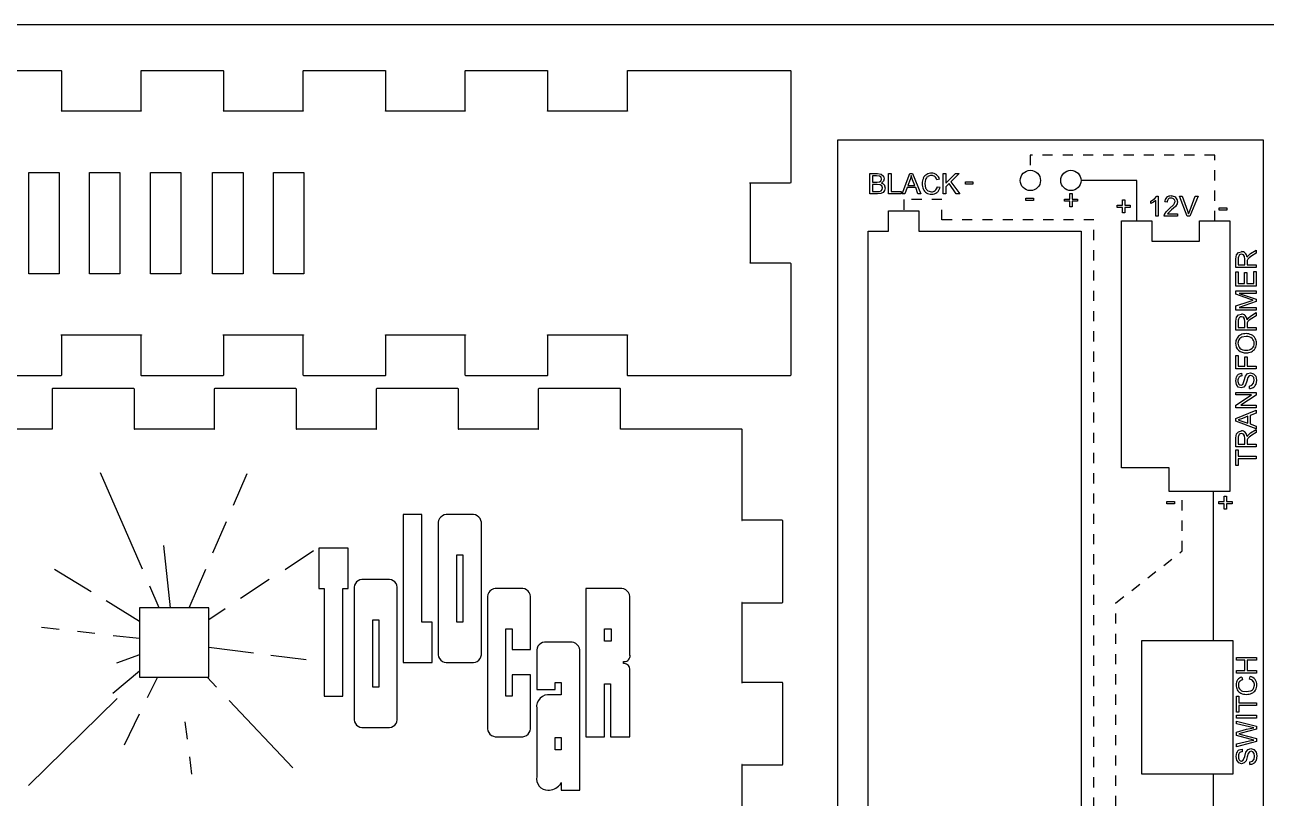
# Model space of a CAD drawing. Extents: x -34 to 366, y 525 to 825.
# Drawn here: x 62.4 to 184.9, y 748.8 to 825.1 of the extents above; entities that cross this region are included whole.
import ezdxf

# ---------------------------------------------------------------- set-up
doc = ezdxf.new("R2010")
doc.units = 0
doc.header["$MEASUREMENT"] = 0
doc.linetypes.add('SMALL-DASH', pattern=[2, 1, -1])
for name, color, linetype in [('CUT', 30, 'CONTINUOUS'), ('DASH', 6, 'CONTINUOUS'), ('ETCH', 96, 'CONTINUOUS')]:
    doc.layers.add(name, color=color, linetype=linetype)

msp = doc.modelspace()

# ---------------------------------------------------------------- linework, layer by layer
at = {"layer": 'CUT', "color": 0}
for p, q in [((57.93, 820.62), (65.93, 820.62)), ((65.93, 820.62), (65.95, 820.62)), ((65.95, 820.62), (65.98, 820.6)), ((65.98, 820.6), (66.01, 820.56)), ((66.01, 820.56), (66.01, 820.55)), ((66.01, 820.55), (66.01, 816.62)), ((73.86, 820.56), (73.88, 820.6)), ((73.86, 820.55), (73.86, 820.56)), ((73.86, 816.62), (73.86, 820.55)), ((73.88, 820.6), (73.92, 820.62)), ((73.92, 820.62), (73.93, 820.62)), ((73.93, 820.62), (81.94, 820.62)), ((81.94, 820.62), (81.95, 820.62)), ((81.95, 820.62), (81.98, 820.6)), ((81.98, 820.6), (82, 820.56)), ((82, 820.56), (82, 820.55)), ((82, 820.55), (82, 816.62)), ((89.86, 820.56), (89.89, 820.6)), ((89.86, 820.55), (89.86, 820.56)), ((89.86, 816.62), (89.86, 820.55)), ((89.89, 820.6), (89.92, 820.62)), ((89.92, 820.62), (89.93, 820.62)), ((89.93, 820.62), (97.93, 820.62)), ((97.93, 820.62), (97.95, 820.62)), ((97.95, 820.62), (97.98, 820.6)), ((97.98, 820.6), (98, 820.56)), ((98, 820.56), (98, 820.55)), ((98, 820.55), (98, 816.62)), ((105.86, 820.56), (105.89, 820.6)), ((105.86, 820.55), (105.86, 820.56)), ((105.86, 816.62), (105.86, 820.55)), ((105.89, 820.6), (105.92, 820.62)), ((105.92, 820.62), (105.93, 820.62)), ((105.93, 820.62), (113.93, 820.62)), ((113.93, 820.62), (113.95, 820.62)), ((113.95, 820.62), (113.98, 820.6)), ((113.98, 820.6), (114, 820.56)), ((114, 820.56), (114, 820.55)), ((114, 820.55), (114, 816.62)), ((121.87, 820.56), (121.89, 820.6)), ((121.87, 820.55), (121.87, 820.56)), ((121.87, 816.62), (121.87, 820.55)), ((121.89, 820.6), (121.92, 820.62)), ((121.92, 820.62), (121.93, 820.62)), ((121.93, 820.62), (133.93, 820.62)), ((133.93, 820.62), (137.93, 820.62)), ((137.93, 820.62), (137.95, 820.62)), ((137.95, 820.62), (137.98, 820.6)), ((137.98, 820.6), (138, 820.56)), ((138, 820.56), (138, 820.55)), ((138, 820.55), (138, 816.55)), ((65.98, 816.61), (66, 816.62)), ((65.98, 816.6), (65.98, 816.61)), ((66, 816.59), (65.98, 816.6)), ((66, 816.62), (66.01, 816.62)), ((66.01, 816.61), (66, 816.59)), ((66.01, 816.62), (66.01, 816.61)), ((66.01, 816.62), (73.86, 816.62)), ((73.86, 816.62), (73.87, 816.62)), ((73.86, 816.61), (73.86, 816.62)), ((73.88, 816.59), (73.86, 816.61)), ((73.87, 816.62), (73.89, 816.61)), ((73.89, 816.6), (73.88, 816.59)), ((73.89, 816.61), (73.89, 816.6)), ((81.98, 816.61), (82, 816.62)), ((81.98, 816.6), (81.98, 816.61)), ((81.99, 816.59), (81.98, 816.6)), ((82, 816.61), (81.99, 816.59)), ((82, 816.62), (82, 816.61)), ((82, 816.62), (82, 816.62)), ((82, 816.62), (89.86, 816.62)), ((89.86, 816.62), (89.87, 816.62)), ((89.86, 816.61), (89.86, 816.62)), ((89.88, 816.59), (89.86, 816.61)), ((89.87, 816.62), (89.89, 816.61)), ((89.89, 816.6), (89.88, 816.59)), ((89.89, 816.61), (89.89, 816.6)), ((97.98, 816.61), (98, 816.62)), ((97.98, 816.6), (97.98, 816.61)), ((98, 816.59), (97.98, 816.6)), ((98, 816.62), (98, 816.61)), ((98, 816.62), (98, 816.62)), ((98, 816.62), (105.86, 816.62)), ((98, 816.61), (98, 816.59)), ((105.86, 816.62), (105.87, 816.62)), ((105.86, 816.61), (105.86, 816.62)), ((105.88, 816.59), (105.86, 816.61)), ((105.87, 816.62), (105.9, 816.61)), ((105.89, 816.6), (105.88, 816.59)), ((105.9, 816.61), (105.89, 816.6)), ((113.98, 816.61), (114, 816.62)), ((113.98, 816.6), (113.98, 816.61)), ((114, 816.59), (113.98, 816.6)), ((114, 816.62), (114, 816.61)), ((114, 816.62), (114, 816.62)), ((114, 816.62), (121.87, 816.62)), ((114, 816.61), (114, 816.59)), ((121.87, 816.62), (121.87, 816.62)), ((121.87, 816.62), (121.9, 816.61)), ((121.87, 816.61), (121.87, 816.62)), ((121.88, 816.59), (121.87, 816.61)), ((121.89, 816.6), (121.88, 816.59)), ((121.9, 816.61), (121.89, 816.6)), ((138, 816.55), (138, 809.55)), ((133.98, 809.49), (133.98, 809.51)), ((133.98, 809.51), (133.99, 809.51)), ((134, 809.48), (133.98, 809.49)), ((133.99, 809.51), (134, 809.49)), ((134, 809.49), (134, 809.48)), ((137.93, 809.48), (134, 809.48)), ((134, 809.48), (134, 809.48)), ((134, 809.48), (134, 801.62)), ((137.95, 809.48), (137.93, 809.48)), ((137.98, 809.5), (137.95, 809.48)), ((138, 809.54), (137.98, 809.5)), ((138, 809.55), (138, 809.54)), ((133.98, 801.61), (134, 801.62)), ((133.98, 801.6), (133.98, 801.61)), ((133.99, 801.59), (133.98, 801.6)), ((134, 801.62), (133.99, 801.59)), ((134, 801.62), (134, 801.62)), ((134, 801.62), (134, 801.62)), ((134, 801.62), (137.93, 801.62)), ((137.93, 801.62), (137.95, 801.62)), ((137.95, 801.62), (137.98, 801.6)), ((137.98, 801.6), (138, 801.57)), ((138, 801.57), (138, 801.55)), ((138, 801.55), (138, 794.55)), ((65.98, 794.49), (65.98, 794.51)), ((65.98, 794.51), (66, 794.51)), ((66, 794.48), (65.98, 794.49)), ((66, 794.51), (66.01, 794.49)), ((66.01, 794.48), (66, 794.48)), ((66.01, 794.49), (66.01, 794.48)), ((73.86, 794.48), (66.01, 794.48)), ((66.01, 794.48), (66.01, 790.55)), ((73.86, 794.49), (73.88, 794.51)), ((73.86, 794.48), (73.86, 794.49)), ((73.86, 790.55), (73.86, 794.48)), ((73.87, 794.48), (73.86, 794.48)), ((73.89, 794.49), (73.87, 794.48)), ((73.88, 794.51), (73.89, 794.51)), ((73.89, 794.51), (73.89, 794.49)), ((81.98, 794.49), (81.98, 794.51)), ((81.98, 794.51), (81.99, 794.51)), ((82, 794.48), (81.98, 794.49)), ((81.99, 794.51), (82, 794.49)), ((82, 794.49), (82, 794.48)), ((89.86, 794.48), (82, 794.48)), ((82, 794.48), (82, 794.48)), ((82, 794.48), (82, 790.55)), ((89.86, 794.49), (89.88, 794.51)), ((89.86, 794.48), (89.86, 794.49)), ((89.86, 790.55), (89.86, 794.48)), ((89.87, 794.48), (89.86, 794.48)), ((89.89, 794.49), (89.87, 794.48)), ((89.88, 794.51), (89.89, 794.51)), ((89.89, 794.51), (89.89, 794.49)), ((97.98, 794.49), (97.98, 794.51)), ((97.98, 794.51), (98, 794.51)), ((98, 794.48), (97.98, 794.49)), ((98, 794.51), (98, 794.49)), ((98, 794.49), (98, 794.48)), ((105.86, 794.48), (98, 794.48)), ((98, 794.48), (98, 794.48)), ((98, 794.48), (98, 790.55)), ((105.86, 794.49), (105.88, 794.51)), ((105.86, 794.48), (105.86, 794.49)), ((105.86, 790.55), (105.86, 794.48)), ((105.87, 794.48), (105.86, 794.48)), ((105.9, 794.49), (105.87, 794.48)), ((105.88, 794.51), (105.89, 794.51)), ((105.89, 794.51), (105.9, 794.49)), ((113.98, 794.49), (113.98, 794.51)), ((113.98, 794.51), (114, 794.51)), ((114, 794.48), (113.98, 794.49)), ((114, 794.51), (114, 794.49)), ((114, 794.49), (114, 794.48)), ((121.87, 794.48), (114, 794.48)), ((114, 794.48), (114, 794.48)), ((114, 794.48), (114, 790.55)), ((121.87, 794.49), (121.88, 794.51)), ((121.87, 794.48), (121.87, 794.49)), ((121.9, 794.49), (121.87, 794.48)), ((121.87, 790.55), (121.87, 794.48)), ((121.87, 794.48), (121.87, 794.48)), ((121.88, 794.51), (121.89, 794.51)), ((121.89, 794.51), (121.9, 794.49)), ((138, 794.55), (138, 790.55)), ((65.98, 790.5), (65.95, 790.48)), ((66.01, 790.54), (65.98, 790.5)), ((66.01, 790.55), (66.01, 790.54)), ((73.86, 790.54), (73.86, 790.55)), ((73.88, 790.5), (73.86, 790.54)), ((73.92, 790.48), (73.88, 790.5)), ((81.98, 790.5), (81.95, 790.48)), ((82, 790.54), (81.98, 790.5)), ((82, 790.55), (82, 790.54)), ((89.86, 790.54), (89.86, 790.55)), ((89.89, 790.5), (89.86, 790.54)), ((89.92, 790.48), (89.89, 790.5)), ((97.98, 790.5), (97.95, 790.48)), ((98, 790.54), (97.98, 790.5)), ((98, 790.55), (98, 790.54)), ((105.86, 790.54), (105.86, 790.55)), ((105.89, 790.5), (105.86, 790.54)), ((105.92, 790.48), (105.89, 790.5)), ((113.98, 790.5), (113.95, 790.48)), ((114, 790.54), (113.98, 790.5)), ((114, 790.55), (114, 790.54)), ((121.87, 790.54), (121.87, 790.55)), ((121.89, 790.5), (121.87, 790.54)), ((121.92, 790.48), (121.89, 790.5)), ((137.98, 790.5), (137.95, 790.48)), ((138, 790.54), (137.98, 790.5)), ((138, 790.55), (138, 790.54)), ((65.93, 790.48), (57.93, 790.48)), ((65.95, 790.48), (65.93, 790.48)), ((73.93, 790.48), (73.92, 790.48)), ((81.94, 790.48), (73.93, 790.48)), ((81.95, 790.48), (81.94, 790.48)), ((89.93, 790.48), (89.92, 790.48)), ((97.93, 790.48), (89.93, 790.48)), ((97.95, 790.48), (97.93, 790.48)), ((105.93, 790.48), (105.92, 790.48)), ((113.93, 790.48), (105.93, 790.48)), ((113.95, 790.48), (113.93, 790.48)), ((121.93, 790.48), (121.92, 790.48)), ((133.93, 790.48), (121.93, 790.48)), ((137.93, 790.48), (133.93, 790.48)), ((137.95, 790.48), (137.93, 790.48)), ((65.09, 789.21), (65.07, 789.17)), ((65.07, 789.17), (65.07, 789.16)), ((65.07, 789.16), (65.07, 785.23)), ((65.12, 789.23), (65.09, 789.21)), ((65.14, 789.23), (65.12, 789.23)), ((73.14, 789.23), (65.14, 789.23)), ((73.15, 789.23), (73.14, 789.23)), ((73.19, 789.21), (73.15, 789.23)), ((73.21, 789.17), (73.19, 789.21)), ((73.21, 789.16), (73.21, 789.17)), ((73.21, 785.23), (73.21, 789.16)), ((81.09, 789.21), (81.07, 789.17)), ((81.07, 789.17), (81.07, 789.16)), ((81.07, 789.16), (81.07, 785.23)), ((81.13, 789.23), (81.09, 789.21)), ((81.14, 789.23), (81.13, 789.23)), ((89.14, 789.23), (81.14, 789.23)), ((89.15, 789.23), (89.14, 789.23)), ((89.19, 789.21), (89.15, 789.23)), ((89.21, 789.17), (89.19, 789.21)), ((89.21, 789.16), (89.21, 789.17)), ((89.21, 785.23), (89.21, 789.16)), ((97.09, 789.21), (97.07, 789.17)), ((97.07, 789.17), (97.07, 789.16)), ((97.07, 789.16), (97.07, 785.23)), ((97.13, 789.23), (97.09, 789.21)), ((97.14, 789.23), (97.13, 789.23)), ((105.14, 789.23), (97.14, 789.23)), ((105.15, 789.23), (105.14, 789.23)), ((105.19, 789.21), (105.15, 789.23)), ((105.21, 789.17), (105.19, 789.21)), ((105.21, 789.16), (105.21, 789.17)), ((105.21, 785.23), (105.21, 789.16)), ((113.09, 789.21), (113.07, 789.17)), ((113.07, 789.17), (113.07, 789.16)), ((113.07, 789.16), (113.07, 785.23)), ((113.12, 789.23), (113.09, 789.21)), ((113.14, 789.23), (113.12, 789.23)), ((121.14, 789.23), (113.14, 789.23)), ((121.15, 789.23), (121.14, 789.23)), ((121.19, 789.21), (121.15, 789.23)), ((121.21, 789.17), (121.19, 789.21)), ((121.21, 789.16), (121.21, 789.17)), ((121.21, 785.23), (121.21, 789.16)), ((65.07, 785.23), (57.21, 785.23)), ((65.07, 785.23), (65.07, 785.22)), ((65.08, 785.23), (65.07, 785.23)), ((65.07, 785.22), (65.08, 785.2)), ((65.1, 785.22), (65.08, 785.23)), ((65.08, 785.2), (65.09, 785.2)), ((65.09, 785.2), (65.1, 785.22)), ((73.2, 785.23), (73.18, 785.22)), ((73.18, 785.22), (73.18, 785.2)), ((73.18, 785.2), (73.2, 785.2)), ((73.21, 785.23), (73.2, 785.23)), ((73.2, 785.2), (73.21, 785.22)), ((81.07, 785.23), (73.21, 785.23)), ((73.21, 785.22), (73.21, 785.23)), ((81.07, 785.23), (81.07, 785.22)), ((81.1, 785.22), (81.07, 785.23)), ((81.07, 785.23), (81.07, 785.23)), ((81.07, 785.22), (81.08, 785.2)), ((81.08, 785.2), (81.09, 785.2)), ((81.09, 785.2), (81.1, 785.22)), ((89.2, 785.23), (89.18, 785.22)), ((89.18, 785.22), (89.18, 785.2)), ((89.18, 785.2), (89.2, 785.2)), ((89.21, 785.23), (89.2, 785.23)), ((89.2, 785.2), (89.21, 785.22)), ((97.07, 785.23), (89.21, 785.23)), ((89.21, 785.22), (89.21, 785.23)), ((97.07, 785.23), (97.07, 785.22)), ((97.1, 785.22), (97.07, 785.23)), ((97.07, 785.23), (97.07, 785.23)), ((97.07, 785.22), (97.08, 785.2)), ((97.08, 785.2), (97.09, 785.2)), ((97.09, 785.2), (97.1, 785.22)), ((105.2, 785.23), (105.18, 785.22)), ((105.18, 785.22), (105.18, 785.2)), ((105.18, 785.2), (105.2, 785.2)), ((105.21, 785.23), (105.2, 785.23)), ((105.2, 785.2), (105.21, 785.22)), ((113.07, 785.23), (105.21, 785.23)), ((105.21, 785.22), (105.21, 785.23)), ((113.07, 785.23), (113.07, 785.22)), ((113.1, 785.22), (113.07, 785.23)), ((113.07, 785.23), (113.07, 785.23)), ((113.07, 785.22), (113.08, 785.2)), ((113.08, 785.2), (113.09, 785.2)), ((113.09, 785.2), (113.1, 785.22)), ((121.2, 785.23), (121.18, 785.22)), ((121.18, 785.22), (121.18, 785.2)), ((121.18, 785.2), (121.2, 785.2)), ((121.21, 785.23), (121.2, 785.23)), ((121.2, 785.2), (121.21, 785.22)), ((133.14, 785.23), (121.21, 785.23)), ((121.21, 785.22), (121.21, 785.23)), ((133.15, 785.23), (133.14, 785.23)), ((133.19, 785.21), (133.15, 785.23)), ((133.21, 785.17), (133.19, 785.21)), ((133.21, 785.16), (133.21, 785.17)), ((133.21, 776.23), (133.21, 785.16)), ((133.2, 776.23), (133.18, 776.22)), ((133.18, 776.22), (133.18, 776.2)), ((133.18, 776.2), (133.2, 776.2)), ((133.21, 776.23), (133.2, 776.23)), ((133.2, 776.2), (133.21, 776.22)), ((137.14, 776.23), (133.21, 776.23)), ((133.21, 776.22), (133.21, 776.23)), ((137.15, 776.23), (137.14, 776.23)), ((137.19, 776.21), (137.15, 776.23)), ((137.21, 776.17), (137.19, 776.21)), ((137.21, 776.16), (137.21, 776.17)), ((137.21, 768.16), (137.21, 776.16)), ((133.2, 768.12), (133.18, 768.12)), ((133.18, 768.12), (133.18, 768.1)), ((133.18, 768.1), (133.2, 768.09)), ((133.21, 768.1), (133.2, 768.12)), ((133.2, 768.09), (133.21, 768.09)), ((133.21, 768.09), (133.21, 768.1)), ((133.21, 760.23), (133.21, 768.09)), ((133.21, 768.09), (137.14, 768.09)), ((137.14, 768.09), (137.15, 768.09)), ((137.15, 768.09), (137.19, 768.11)), ((137.19, 768.11), (137.21, 768.15)), ((137.21, 768.15), (137.21, 768.16)), ((133.2, 760.23), (133.18, 760.22)), ((133.18, 760.22), (133.18, 760.2)), ((133.18, 760.2), (133.2, 760.2)), ((133.21, 760.23), (133.2, 760.23)), ((133.2, 760.2), (133.21, 760.22)), ((137.14, 760.23), (133.21, 760.23)), ((133.21, 760.22), (133.21, 760.23)), ((137.15, 760.23), (137.14, 760.23)), ((137.19, 760.21), (137.15, 760.23)), ((137.21, 760.17), (137.19, 760.21)), ((137.21, 760.16), (137.21, 760.17)), ((137.21, 752.16), (137.21, 760.16)), ((133.2, 752.12), (133.18, 752.12)), ((133.18, 752.12), (133.18, 752.1)), ((133.18, 752.1), (133.2, 752.09)), ((133.21, 752.1), (133.2, 752.12)), ((133.2, 752.09), (133.21, 752.09)), ((133.21, 752.09), (133.21, 752.1)), ((133.21, 743.16), (133.21, 752.09)), ((133.21, 752.09), (137.14, 752.09)), ((137.14, 752.09), (137.15, 752.09)), ((137.15, 752.09), (137.19, 752.11)), ((137.19, 752.11), (137.21, 752.15)), ((137.21, 752.15), (137.21, 752.16))]:
    msp.add_line(p, q, dxfattribs=at)
at = {"layer": 'CUT'}
for p, q in [((142.66, 723.76), (142.66, 813.76)), ((142.66, 813.76), (184.66, 813.76)), ((184.66, 813.76), (184.66, 701.76)), ((62.78, 800.55), (62.78, 810.55)), ((62.78, 810.55), (65.78, 810.55)), ((65.78, 810.55), (65.78, 800.55)), ((68.78, 800.55), (68.78, 810.55)), ((68.78, 810.55), (71.78, 810.55)), ((71.78, 810.55), (71.78, 800.55)), ((74.78, 800.55), (74.78, 810.55)), ((74.78, 810.55), (77.78, 810.55)), ((77.78, 810.55), (77.78, 800.55)), ((80.93, 800.55), (80.93, 810.55)), ((80.93, 810.55), (83.93, 810.55)), ((83.93, 810.55), (83.93, 800.55)), ((86.93, 800.55), (86.93, 810.55)), ((86.93, 810.55), (89.93, 810.55)), ((89.93, 810.55), (89.93, 800.55)), ((147.66, 804.76), (147.66, 806.76)), ((147.66, 806.76), (150.66, 806.76)), ((150.66, 806.76), (150.66, 804.76)), ((170.66, 803.76), (170.66, 805.76)), ((170.66, 805.76), (173.66, 805.76)), ((173.66, 805.76), (173.66, 803.76)), ((178.36, 803.76), (178.36, 805.76)), ((178.36, 805.76), (181.36, 805.76)), ((181.36, 805.76), (181.36, 803.76)), ((145.66, 728.76), (145.66, 804.76)), ((145.66, 804.76), (147.66, 804.76)), ((150.66, 804.76), (161.66, 804.76)), ((161.66, 804.76), (164.66, 804.76)), ((164.66, 804.76), (166.66, 804.76)), ((166.66, 804.76), (166.66, 728.76)), ((170.66, 781.76), (170.66, 803.76)), ((173.66, 803.76), (178.36, 803.76)), ((181.36, 803.76), (181.36, 781.76)), ((65.78, 800.55), (62.78, 800.55)), ((71.78, 800.55), (68.78, 800.55)), ((77.78, 800.55), (74.78, 800.55)), ((83.93, 800.55), (80.93, 800.55)), ((89.93, 800.55), (86.93, 800.55)), ((170.66, 781.41), (170.66, 781.76)), ((175.36, 781.41), (170.66, 781.41)), ((175.36, 779.06), (175.36, 781.41)), ((181.36, 781.76), (181.36, 781.06)), ((181.36, 781.06), (181.36, 779.06)), ((178.36, 779.06), (175.36, 779.06)), ((181.36, 779.06), (178.36, 779.06)), ((73.72, 767.58), (73.72, 760.74)), ((80.56, 767.58), (73.72, 767.58)), ((80.56, 760.74), (80.56, 767.58)), ((172.66, 751.16), (172.66, 764.36)), ((172.66, 764.36), (181.66, 764.36)), ((181.66, 764.36), (181.66, 751.16)), ((73.72, 760.74), (80.56, 760.74)), ((181.66, 751.16), (172.66, 751.16))]:
    msp.add_line(p, q, dxfattribs=at)
msp.add_lwpolyline([(-33.84, 525.11), (366.16, 525.11), (366.16, 825.11), (-33.84, 825.11)], close=True, dxfattribs=at)
for centre in [(161.66, 809.76), (165.66, 809.76)]:
    msp.add_circle(centre, 1, dxfattribs=at)
at = {"layer": 'DASH', "linetype": 'SMALL-DASH'}
for p, q in [((179.86, 812.26), (161.64, 812.26)), ((161.64, 812.26), (161.65, 810.76)), ((179.86, 805.76), (179.86, 812.26)), ((152.93, 807.87), (149.16, 807.87)), ((149.16, 807.87), (149.16, 806.76)), ((152.93, 805.87), (152.93, 807.87)), ((167.93, 805.87), (152.93, 805.87)), ((167.93, 729.87), (167.93, 805.87)), ((176.66, 773.2), (176.66, 779.06)), ((170.1, 768.08), (176.66, 773.2)), ((170.1, 748.03), (170.1, 768.08))]:
    msp.add_line(p, q, dxfattribs=at)
at = {"layer": 'ETCH'}
for p, q in [((145.82, 808.44), (145.82, 810.43)), ((145.82, 810.43), (146.57, 810.43)), ((146.09, 810.2), (146.09, 809.59)), ((146.48, 810.2), (146.09, 810.2)), ((146.78, 810.18), (146.48, 810.2)), ((146.57, 810.43), (146.94, 810.37)), ((146.92, 810.07), (146.78, 810.18)), ((146.94, 810.37), (147.15, 810.18)), ((147.15, 810.18), (147.23, 809.92)), ((147.67, 808.44), (147.67, 810.43)), ((147.67, 810.43), (147.93, 810.43)), ((147.93, 810.43), (147.93, 808.67)), ((149, 808.44), (149.76, 810.43)), ((149.76, 810.43), (150.04, 810.43)), ((149.9, 810.23), (149.78, 809.84)), ((150.04, 809.81), (149.9, 810.23)), ((150.04, 810.43), (150.84, 808.44)), ((153.05, 808.44), (153.05, 810.43)), ((153.05, 810.43), (153.32, 810.43)), ((153.32, 810.43), (153.32, 809.48)), ((153.32, 809.48), (154.27, 810.43)), ((154.64, 810.43), (153.82, 809.63)), ((154.27, 810.43), (154.64, 810.43)), ((146.09, 809.59), (146.52, 809.59)), ((146.09, 809.36), (146.09, 808.67)), ((146.55, 809.36), (146.09, 809.36)), ((146.52, 809.59), (146.77, 809.61)), ((146.83, 809.33), (146.55, 809.36)), ((146.77, 809.61), (146.92, 809.71)), ((147, 809.21), (146.83, 809.33)), ((146.97, 809.89), (146.92, 810.07)), ((146.92, 809.71), (146.97, 809.89)), ((147.16, 809.68), (146.95, 809.49)), ((147.06, 809.02), (147, 809.21)), ((147.02, 808.85), (147.06, 809.02)), ((147.23, 809.92), (147.16, 809.68)), ((147.33, 809.02), (147.27, 808.76)), ((149.49, 809.05), (149.28, 808.44)), ((150.34, 809.05), (149.49, 809.05)), ((149.78, 809.84), (149.56, 809.26)), ((149.56, 809.26), (150.26, 809.26)), ((150.26, 809.26), (150.04, 809.81)), ((150.56, 808.44), (150.34, 809.05)), ((151.31, 809.84), (151.24, 809.45)), ((151.24, 809.45), (151.32, 809.01)), ((152.69, 809.89), (152.42, 809.83)), ((152.47, 809.14), (152.74, 809.08)), ((153.64, 809.45), (153.32, 809.13)), ((153.32, 809.13), (153.32, 808.44)), ((154.34, 808.44), (153.64, 809.45)), ((153.82, 809.63), (154.69, 808.44)), ((155.24, 809.4), (155.24, 809.63)), ((155.24, 809.63), (155.99, 809.63)), ((155.99, 809.4), (155.24, 809.4)), ((155.99, 809.63), (155.99, 809.4)), ((172.16, 809.76), (166.66, 809.76)), ((172.16, 809.66), (172.16, 809.76)), ((172.16, 805.76), (172.16, 809.66)), ((146.58, 808.44), (145.82, 808.44)), ((146.09, 808.67), (146.59, 808.67)), ((146.9, 808.48), (146.58, 808.44)), ((146.59, 808.67), (146.77, 808.68)), ((146.77, 808.68), (146.92, 808.74)), ((147.12, 808.57), (146.9, 808.48)), ((146.92, 808.74), (147.02, 808.85)), ((147.27, 808.76), (147.12, 808.57)), ((148.92, 808.44), (147.67, 808.44)), ((147.93, 808.67), (148.92, 808.67)), ((148.92, 808.67), (148.92, 808.44)), ((149.28, 808.44), (149, 808.44)), ((150.84, 808.44), (150.56, 808.44)), ((151.55, 808.73), (151.89, 808.64)), ((153.32, 808.44), (153.05, 808.44)), ((154.69, 808.44), (154.34, 808.44)), ((161.2, 807.77), (161.2, 808)), ((161.2, 808), (161.96, 808)), ((161.96, 807.77), (161.2, 807.77)), ((161.96, 808), (161.96, 807.77)), ((165.02, 807.7), (165.02, 807.92)), ((165.02, 807.92), (165.56, 807.92)), ((165.56, 807.7), (165.02, 807.7)), ((165.56, 807.92), (165.56, 808.46)), ((165.56, 808.46), (165.79, 808.46)), ((165.56, 807.16), (165.56, 807.7)), ((165.79, 808.46), (165.79, 807.92)), ((165.79, 807.92), (166.33, 807.92)), ((166.33, 807.7), (165.79, 807.7)), ((165.79, 807.7), (165.79, 807.16)), ((166.33, 807.92), (166.33, 807.7)), ((170.76, 807.31), (170.76, 807.85)), ((170.76, 807.85), (170.99, 807.85)), ((170.99, 807.85), (170.99, 807.31)), ((173.56, 807.72), (173.92, 807.96)), ((173.56, 807.49), (173.56, 807.72)), ((174.05, 807.78), (173.82, 807.61)), ((173.92, 807.96), (174.14, 808.22)), ((174.05, 806.22), (174.05, 807.78)), ((174.14, 808.22), (174.29, 808.22)), ((174.29, 808.22), (174.29, 806.22)), ((175.16, 807.61), (174.92, 807.64)), ((176.19, 807.67), (176.14, 807.44)), ((177.14, 806.22), (176.37, 808.21)), ((176.37, 808.21), (176.66, 808.21)), ((176.66, 808.21), (177.17, 806.77)), ((177.39, 806.77), (177.93, 808.21)), ((178.22, 808.21), (177.42, 806.22)), ((177.93, 808.21), (178.22, 808.21)), ((165.79, 807.16), (165.56, 807.16)), ((170.22, 807.09), (170.22, 807.31)), ((170.22, 807.31), (170.76, 807.31)), ((170.76, 807.09), (170.22, 807.09)), ((170.76, 806.55), (170.76, 807.09)), ((170.99, 806.55), (170.76, 806.55)), ((170.99, 807.31), (171.53, 807.31)), ((171.53, 807.09), (170.99, 807.09)), ((170.99, 807.09), (170.99, 806.55)), ((171.53, 807.31), (171.53, 807.09)), ((173.82, 807.61), (173.56, 807.49)), ((174.91, 806.4), (175.07, 806.66)), ((175.07, 806.66), (175.38, 806.96)), ((175.32, 806.6), (175.21, 806.46)), ((175.21, 806.46), (176.19, 806.46)), ((175.6, 806.85), (175.32, 806.6)), ((175.38, 806.96), (175.82, 807.39)), ((175.98, 807.19), (175.6, 806.85)), ((176.14, 807.44), (175.98, 807.19)), ((176.19, 806.46), (176.19, 806.22)), ((177.17, 806.77), (177.28, 806.45)), ((177.28, 806.45), (177.39, 806.77)), ((180.31, 806.81), (180.31, 807.04)), ((180.31, 807.04), (181.07, 807.04)), ((181.07, 806.81), (180.31, 806.81)), ((181.07, 807.04), (181.07, 806.81)), ((174.29, 806.22), (174.05, 806.22)), ((174.88, 806.22), (174.91, 806.4)), ((176.19, 806.22), (174.88, 806.22)), ((177.42, 806.22), (177.14, 806.22)), ((183.41, 802.54), (183.95, 802.88)), ((183.95, 802.88), (183.95, 802.57)), ((181.96, 802.03), (182.02, 802.43)), ((181.96, 801.16), (181.96, 802.03)), ((182.02, 802.43), (182.21, 802.65)), ((182.19, 802.04), (182.19, 801.42)), ((182.21, 802.65), (182.51, 802.73)), ((182.69, 802.42), (182.51, 802.47)), ((182.81, 802.26), (182.69, 802.42)), ((182.84, 801.98), (182.81, 802.26)), ((182.84, 801.42), (182.84, 801.98)), ((183.05, 802.18), (183.15, 802.33)), ((183.08, 801.87), (183.07, 801.72)), ((183.07, 801.72), (183.07, 801.42)), ((183.13, 801.99), (183.08, 801.87)), ((183.26, 802.12), (183.13, 801.99)), ((183.15, 802.33), (183.41, 802.54)), ((183.54, 802.31), (183.26, 802.12)), ((183.95, 802.57), (183.54, 802.31)), ((183.95, 801.16), (181.96, 801.16)), ((181.96, 799.31), (181.96, 800.73)), ((181.96, 800.73), (182.19, 800.73)), ((182.19, 801.42), (182.84, 801.42)), ((182.19, 800.73), (182.19, 799.58)), ((182.81, 799.58), (182.81, 800.66)), ((182.81, 800.66), (183.04, 800.66)), ((183.04, 800.66), (183.04, 799.58)), ((183.07, 801.42), (183.95, 801.42)), ((183.72, 799.58), (183.72, 800.78)), ((183.72, 800.78), (183.95, 800.78)), ((183.95, 801.42), (183.95, 801.16)), ((183.95, 800.78), (183.95, 799.31)), ((183.95, 799.31), (181.96, 799.31)), ((182.19, 799.58), (182.81, 799.58)), ((183.04, 799.58), (183.72, 799.58)), ((181.96, 798.53), (181.96, 798.88)), ((181.96, 798.88), (183.95, 798.88)), ((183.34, 798.04), (181.96, 798.53)), ((183.95, 798.61), (182.29, 798.61)), ((182.29, 798.61), (183.95, 798.03)), ((183.66, 797.93), (183.34, 798.04)), ((183.37, 797.84), (183.66, 797.93)), ((183.95, 798.88), (183.95, 798.61)), ((183.95, 798.03), (183.95, 797.8)), ((181.96, 797.37), (183.37, 797.84)), ((181.96, 796.96), (181.96, 797.37)), ((183.95, 796.96), (181.96, 796.96)), ((183.95, 797.8), (182.26, 797.23)), ((182.26, 797.23), (183.95, 797.23)), ((183.41, 796.38), (183.95, 796.72)), ((183.95, 797.23), (183.95, 796.96)), ((183.95, 796.72), (183.95, 796.41)), ((181.96, 795.88), (182.02, 796.28)), ((181.96, 795), (181.96, 795.88)), ((182.02, 796.28), (182.21, 796.5)), ((182.19, 795.89), (182.19, 795.26)), ((182.21, 796.5), (182.51, 796.58)), ((182.69, 796.26), (182.51, 796.31)), ((182.81, 796.1), (182.69, 796.26)), ((182.84, 795.82), (182.81, 796.1)), ((182.84, 795.26), (182.84, 795.82)), ((183.05, 796.02), (183.15, 796.17)), ((183.08, 795.71), (183.07, 795.57)), ((183.07, 795.57), (183.07, 795.26)), ((183.13, 795.83), (183.08, 795.71)), ((183.26, 795.96), (183.13, 795.83)), ((183.15, 796.17), (183.41, 796.38)), ((183.54, 796.15), (183.26, 795.96)), ((183.95, 796.41), (183.54, 796.15)), ((183.95, 795), (181.96, 795)), ((182.19, 795.26), (182.84, 795.26)), ((182.96, 794.37), (182.54, 794.29)), ((183.07, 795.26), (183.95, 795.26)), ((183.95, 795.26), (183.95, 795)), ((181.96, 791.16), (181.96, 792.49)), ((181.96, 792.49), (182.19, 792.49)), ((182.19, 792.49), (182.19, 791.42)), ((182.82, 791.42), (182.82, 792.35)), ((182.82, 792.35), (183.05, 792.35)), ((183.05, 792.35), (183.05, 791.42)), ((183.95, 791.16), (181.96, 791.16)), ((182.19, 791.42), (182.82, 791.42)), ((182.21, 790.64), (182.52, 790.73)), ((182.52, 790.73), (182.53, 790.47)), ((182.91, 790.44), (183.11, 790.7)), ((183.05, 791.42), (183.95, 791.42)), ((183.11, 790.7), (183.39, 790.78)), ((183.42, 790.52), (183.25, 790.47)), ((183.39, 790.78), (183.69, 790.69)), ((183.59, 790.46), (183.42, 790.52)), ((183.69, 790.69), (183.91, 790.43)), ((183.95, 791.42), (183.95, 791.16)), ((181.93, 789.99), (182, 790.38)), ((182, 789.62), (181.93, 789.99)), ((182.19, 789.37), (182, 789.62)), ((182.48, 789.29), (182.19, 789.37)), ((182.46, 789.55), (182.64, 789.63)), ((182.73, 789.36), (182.48, 789.29)), ((182.64, 789.63), (182.78, 790.01)), ((182.91, 789.58), (182.73, 789.36)), ((182.78, 790.01), (182.91, 790.44)), ((183.04, 789.95), (182.91, 789.58)), ((183.13, 790.3), (183.04, 789.95)), ((183.25, 790.47), (183.13, 790.3)), ((183.29, 789.47), (183.54, 789.55)), ((183.3, 789.22), (183.29, 789.47)), ((183.54, 789.55), (183.7, 789.74)), ((183.71, 790.3), (183.59, 790.46)), ((183.7, 789.74), (183.76, 790.04)), ((183.76, 790.04), (183.71, 790.3)), ((183.91, 790.43), (183.99, 790.05)), ((183.99, 790.05), (183.91, 789.61)), ((181.96, 788.59), (181.96, 788.85)), ((181.96, 788.85), (183.95, 788.85)), ((181.96, 787.59), (183.49, 788.59)), ((183.49, 788.59), (181.96, 788.59)), ((183.95, 788.57), (182.43, 787.58)), ((183.95, 788.85), (183.95, 788.57)), ((181.96, 787.31), (181.96, 787.59)), ((183.95, 787.31), (181.96, 787.31)), ((181.96, 786.28), (183.95, 787.08)), ((182.43, 787.58), (183.95, 787.58)), ((183.95, 787.58), (183.95, 787.31)), ((183.95, 787.08), (183.95, 786.79)), ((181.96, 785.99), (181.96, 786.28)), ((183.95, 785.24), (181.96, 785.99)), ((182.59, 786.28), (182.17, 786.14)), ((182.17, 786.14), (182.55, 786.02)), ((182.55, 786.02), (183.13, 785.8)), ((183.13, 786.49), (182.59, 786.28)), ((183.13, 785.8), (183.13, 786.49)), ((183.95, 786.79), (183.35, 786.57)), ((183.35, 786.57), (183.35, 785.73)), ((183.35, 785.73), (183.95, 785.52)), ((181.96, 784.35), (182.02, 784.75)), ((182.02, 784.75), (182.21, 784.96)), ((182.21, 784.96), (182.51, 785.05)), ((182.69, 784.73), (182.51, 784.78)), ((182.81, 784.57), (182.69, 784.73)), ((182.84, 784.29), (182.81, 784.57)), ((183.05, 784.49), (183.15, 784.64)), ((183.26, 784.43), (183.13, 784.3)), ((183.15, 784.64), (183.41, 784.85)), ((183.54, 784.62), (183.26, 784.43)), ((183.41, 784.85), (183.95, 785.19)), ((183.95, 784.88), (183.54, 784.62)), ((183.95, 785.52), (183.95, 785.24)), ((183.95, 785.19), (183.95, 784.88)), ((181.96, 783.47), (181.96, 784.35)), ((183.95, 783.47), (181.96, 783.47)), ((181.96, 781.63), (181.96, 783.19)), ((181.96, 783.19), (182.19, 783.19)), ((182.19, 784.36), (182.19, 783.73)), ((182.19, 783.73), (182.84, 783.73)), ((182.19, 783.19), (182.19, 782.54)), ((182.84, 783.73), (182.84, 784.29)), ((183.08, 784.18), (183.07, 784.04)), ((183.07, 784.04), (183.07, 783.73)), ((183.07, 783.73), (183.95, 783.73)), ((183.13, 784.3), (183.08, 784.18)), ((183.95, 783.73), (183.95, 783.47)), ((182.19, 782.54), (183.95, 782.54)), ((183.95, 782.28), (182.19, 782.28)), ((182.19, 782.28), (182.19, 781.63)), ((183.95, 782.54), (183.95, 782.28)), ((74, 771.39), (69.87, 780.91)), ((82.98, 777.71), (84.33, 780.83)), ((182.19, 781.63), (181.96, 781.63)), ((179.75, 764.36), (179.75, 779.06)), ((180.81, 778.07), (180.81, 778.61)), ((180.81, 778.61), (181.04, 778.61)), ((181.04, 778.61), (181.04, 778.07)), ((175.12, 777.84), (175.12, 778.07)), ((175.12, 778.07), (175.88, 778.07)), ((175.88, 777.84), (175.12, 777.84)), ((175.88, 778.07), (175.88, 777.84)), ((180.27, 777.86), (180.27, 778.07)), ((180.27, 778.07), (180.81, 778.07)), ((180.81, 777.86), (180.27, 777.86)), ((180.81, 777.31), (180.81, 777.86)), ((181.04, 777.31), (180.81, 777.31)), ((181.04, 778.07), (181.58, 778.07)), ((181.58, 777.86), (181.04, 777.86)), ((181.04, 777.86), (181.04, 777.31)), ((181.58, 778.07), (181.58, 777.86)), ((80.95, 773), (82.29, 776.11)), ((101.59, 776.8), (99.75, 776.8)), ((99.75, 776.8), (99.75, 762.18)), ((101.59, 766.18), (101.59, 776.8)), ((103.2, 775.83), (103.2, 763.16)), ((106.49, 776.8), (104.17, 776.8)), ((107.46, 763.16), (107.46, 775.83)), ((76.77, 767.58), (76.12, 773.73)), ((94.3, 773.49), (91.41, 773.49)), ((91.41, 773.49), (91.41, 769.49)), ((94.3, 769.49), (94.3, 773.49)), ((88.08, 771.38), (90.89, 773.26)), ((105.04, 766.18), (105.04, 772.81)), ((105.04, 772.81), (105.63, 772.81)), ((105.63, 772.81), (105.63, 766.18)), ((68.93, 769.18), (65.31, 771.38)), ((78.61, 767.58), (80.26, 771.4)), ((75.66, 767.58), (74.73, 769.72)), ((83.69, 768.54), (86.51, 770.42)), ((98.19, 770.39), (95.86, 770.39)), ((91.41, 769.49), (91.93, 769.49)), ((91.93, 769.49), (91.93, 758.87)), ((93.77, 758.87), (93.77, 769.49)), ((93.77, 769.49), (94.3, 769.49)), ((94.89, 769.42), (94.89, 756.74)), ((99.16, 756.74), (99.16, 769.42)), ((108.06, 768.52), (108.06, 755.84)), ((111.35, 769.49), (109.03, 769.49)), ((112.32, 763.47), (112.32, 768.52)), ((121.14, 769.49), (117.78, 769.49)), ((117.78, 769.49), (117.78, 754.87)), ((122.13, 762.9), (122.13, 768.52)), ((73.72, 766.25), (70.41, 768.27)), ((80.56, 766.45), (82.18, 767.53)), ((96.73, 759.77), (96.73, 766.4)), ((96.73, 766.4), (97.32, 766.4)), ((97.32, 766.4), (97.32, 759.77)), ((102.6, 766.18), (101.59, 766.18)), ((102.6, 762.18), (102.6, 766.18)), ((105.63, 766.18), (105.04, 766.18)), ((65.77, 765.45), (64.04, 765.65)), ((69.31, 765.05), (67.58, 765.25)), ((73.72, 764.55), (71.12, 764.84)), ((109.89, 758.87), (109.89, 765.5)), ((109.89, 765.5), (110.49, 765.5)), ((110.49, 765.5), (110.49, 763.47)), ((119.61, 764.3), (119.61, 765.5)), ((119.61, 765.5), (120.27, 765.5)), ((120.27, 765.5), (120.27, 764.3)), ((80.56, 763.72), (84.96, 763.15)), ((116.21, 764.21), (113.89, 764.21)), ((120.27, 764.3), (119.61, 764.3)), ((73.72, 762.95), (71.43, 762.14)), ((86.68, 762.93), (90.15, 762.49)), ((110.49, 763.47), (112.32, 763.47)), ((112.92, 763.23), (112.92, 759.52)), ((117.18, 749.58), (117.18, 763.23)), ((182, 762.42), (182, 762.69)), ((182, 762.69), (183.99, 762.69)), ((182.82, 762.42), (182, 762.42)), ((182.82, 761.41), (182.82, 762.42)), ((183.99, 762.42), (183.05, 762.42)), ((183.05, 762.42), (183.05, 761.41)), ((183.99, 762.69), (183.99, 762.42)), ((73.72, 761.33), (71.07, 759.14)), ((99.75, 762.18), (102.6, 762.18)), ((104.17, 762.18), (106.49, 762.18)), ((121.5, 762.28), (121.57, 762.29)), ((121.5, 762.09), (121.5, 762.28)), ((121.57, 762.08), (121.5, 762.09)), ((122.11, 754.87), (122.11, 761.47)), ((182, 761.15), (182, 761.41)), ((182, 761.41), (182.82, 761.41)), ((183.99, 761.15), (182, 761.15)), ((183.05, 761.41), (183.99, 761.41)), ((183.99, 761.41), (183.99, 761.15)), ((75.47, 760.74), (74.48, 758.72)), ((80.38, 760.74), (81.31, 759.76)), ((112.32, 760.98), (110.49, 760.98)), ((110.49, 760.98), (110.49, 758.87)), ((112.32, 755.84), (112.32, 760.98)), ((114.75, 759.52), (114.75, 760.21)), ((114.75, 760.21), (115.35, 760.21)), ((115.35, 760.21), (115.35, 759.01)), ((119.61, 754.87), (119.61, 760.09)), ((119.61, 760.09), (120.21, 760.09)), ((120.21, 760.09), (120.21, 754.87)), ((182.55, 760.76), (182.61, 760.5)), ((183.29, 760.54), (183.36, 760.81)), ((183.7, 759.62), (183.8, 759.96)), ((71.51, 758.64), (62.74, 750.05)), ((91.93, 758.87), (93.77, 758.87)), ((97.32, 759.77), (96.73, 759.77)), ((110.49, 758.87), (109.89, 758.87)), ((112.92, 759.52), (114.75, 759.52)), ((115.35, 759.01), (114.27, 759.01)), ((182, 757.3), (182, 758.87)), ((182, 758.87), (182.23, 758.87)), ((182.23, 758.87), (182.23, 758.22)), ((182.6, 759.38), (182.98, 759.32)), ((182.98, 759.32), (183.42, 759.39)), ((82.56, 758.44), (88.83, 751.81)), ((112.92, 757.66), (112.92, 750.94)), ((182.23, 758.22), (183.99, 758.22)), ((183.99, 757.95), (182.23, 757.95)), ((182.23, 757.95), (182.23, 757.3)), ((183.99, 758.22), (183.99, 757.95)), ((73.68, 757.08), (72.19, 754.04)), ((78.17, 756.35), (78.4, 754.62)), ((182.23, 757.3), (182, 757.3)), ((182, 756.71), (182, 756.98)), ((182, 756.98), (183.99, 756.98)), ((183.99, 756.71), (182, 756.71)), ((182, 756.15), (182, 756.42)), ((182, 756.42), (183.99, 755.9)), ((183.99, 756.98), (183.99, 756.71)), ((95.86, 755.77), (98.19, 755.77)), ((183.28, 755.86), (182, 756.15)), ((182, 755.32), (183.01, 755.6)), ((182, 755), (182, 755.32)), ((183.35, 754.64), (182, 755)), ((182.48, 755.22), (182.24, 755.15)), ((182.24, 755.15), (182.48, 755.09)), ((183.99, 755.62), (182.48, 755.22)), ((182.48, 755.09), (183.99, 754.68)), ((183.01, 755.6), (183.71, 755.76)), ((183.71, 755.76), (183.28, 755.86)), ((183.99, 755.9), (183.99, 755.62)), ((109.03, 754.87), (111.35, 754.87)), ((114.75, 753.58), (114.75, 754.8)), ((114.75, 754.8), (115.35, 754.8)), ((115.35, 754.8), (115.35, 753.58)), ((117.78, 754.87), (119.61, 754.87)), ((120.21, 754.87), (122.11, 754.87)), ((182, 754.16), (183.31, 754.45)), ((183.99, 754.4), (182, 753.88)), ((182, 753.88), (182, 754.16)), ((183.31, 754.45), (183.71, 754.54)), ((183.71, 754.54), (183.35, 754.64)), ((183.99, 754.68), (183.99, 754.4)), ((78.63, 752.89), (78.85, 751.17)), ((115.35, 753.58), (114.75, 753.58)), ((181.97, 752.91), (182.04, 753.3)), ((182.03, 752.54), (181.97, 752.91)), ((182.23, 752.29), (182.03, 752.54)), ((182.24, 753.56), (182.56, 753.65)), ((182.5, 752.47), (182.67, 752.55)), ((182.56, 753.65), (182.57, 753.39)), ((182.67, 752.55), (182.82, 752.93)), ((182.95, 752.5), (182.76, 752.28)), ((182.82, 752.93), (182.94, 753.36)), ((182.94, 753.36), (183.15, 753.62)), ((183.07, 752.87), (182.95, 752.5)), ((183.17, 753.22), (183.07, 752.87)), ((183.15, 753.62), (183.43, 753.7)), ((183.29, 753.39), (183.17, 753.22)), ((183.45, 753.44), (183.29, 753.39)), ((183.43, 753.7), (183.73, 753.61)), ((183.62, 753.38), (183.45, 753.44)), ((183.58, 752.47), (183.74, 752.66)), ((183.75, 753.22), (183.62, 753.38)), ((183.73, 753.61), (183.95, 753.35)), ((183.74, 752.66), (183.8, 752.96)), ((183.8, 752.96), (183.75, 753.22)), ((183.95, 753.35), (184.03, 752.97)), ((184.03, 752.97), (183.95, 752.53)), ((182.52, 752.21), (182.23, 752.29)), ((182.76, 752.28), (182.52, 752.21)), ((183.33, 752.39), (183.58, 752.47)), ((183.34, 752.14), (183.33, 752.39)), ((115.19, 750.09), (115.35, 750.35)), ((115.35, 750.35), (115.35, 749.58)), ((179.75, 722.26), (179.75, 751.16)), ((115.35, 749.58), (117.18, 749.58))]:
    msp.add_line(p, q, dxfattribs=at)
for centre, radius, start, end in [((151.82, 809.64), 0.811, 118.9672, 153.8264), ((151.86, 809.66), 0.579, 125.6549, 162.2947), ((151.9, 809.5), 0.972, 89.406, 118.8149), ((151.88, 809.61), 0.632, 87.9445, 124.3331), ((151.92, 809.71), 0.526, 54.2333, 92.178), ((151.94, 809.67), 0.802, 54.003, 91.9103), ((151.83, 809.67), 0.613, 14.5088, 49.8763), ((151.92, 809.69), 0.794, 14.3612, 52.1041), ((146.82, 808.98), 0.529, 39.2232, 76.0155), ((146.86, 809.03), 0.471, 358.7818, 37.7733), ((152.16, 809.48), 1.18, 154.1895, 181.3403), ((152.33, 809.44), 1.36, 179.5693, 202.7241), ((151.85, 809.22), 0.819, 201.5832, 236.2712), ((151.84, 809.2), 0.55, 199.9453, 238.6356), ((151.83, 809.25), 0.65, 311.7201, 350.4962), ((151.87, 809.26), 0.89, 310.0563, 348.0066), ((151.87, 809.35), 0.944, 239.3358, 272.5286), ((151.9, 809.21), 0.571, 268.3457, 309.0396), ((151.94, 809.23), 0.819, 268.2707, 307.7418), ((175.54, 807.62), 0.623, 133.4766, 178.0137), ((175.53, 807.57), 0.659, 87.0127, 129.2828), ((175.57, 807.63), 0.411, 137.0294, 182.8635), ((175.54, 807.63), 0.391, 87.285, 133.8883), ((175.58, 807.62), 0.394, 48.658, 92.5007), ((175.6, 807.59), 0.63, 48.3234, 93.0795), ((175.47, 807.71), 0.471, 317.4863, 356.6543), ((175.63, 807.69), 0.313, 359.1374, 48.6834), ((175.67, 807.68), 0.521, 358.7751, 47.2009), ((182.67, 802.08), 0.481, 144.0645, 184.8183), ((182.5, 802.18), 0.292, 88.5374, 139.501), ((182.52, 802.23), 0.503, 46.8979, 91.4775), ((182.37, 802.13), 0.683, 4.1947, 43.3595), ((182.67, 795.93), 0.481, 144.0645, 184.8183), ((182.5, 796.02), 0.292, 88.5374, 139.501), ((182.52, 796.07), 0.503, 46.8979, 91.4775), ((182.37, 795.97), 0.683, 4.1947, 43.3595), ((182.87, 793.71), 0.942, 149.3168, 180.7986), ((182.8, 793.75), 0.859, 115.5536, 149.2156), ((182.79, 793.71), 0.63, 113.601, 147.6935), ((182.94, 793.44), 1.2, 89.01, 115.3628), ((182.98, 793.46), 1.18, 63.7539, 90.9862), ((183.01, 793.53), 0.841, 50.2752, 93.7049), ((183.14, 793.77), 0.832, 28.994, 63.9084), ((183.12, 793.71), 0.637, 358.3608, 47.7411), ((183.01, 793.7), 0.978, 359.6681, 29.0428), ((182.82, 793.66), 0.896, 178.0119, 226.6466), ((182.81, 793.7), 0.654, 147.9751, 180.7483), ((182.83, 793.68), 0.675, 179.1256, 224.2569), ((182.92, 793.83), 1.09, 229.0181, 273.3633), ((182.9, 793.86), 0.853, 229.3427, 275.6239), ((183.03, 793.8), 0.793, 266.7911, 311.0382), ((183.11, 793.65), 0.872, 295.3396, 328.5528), ((183.12, 793.67), 0.638, 312.5473, 1.4097), ((183.06, 793.68), 0.93, 328.6382, 0.9229), ((182.99, 793.88), 1.13, 269.8053, 295.8858), ((182.52, 790.17), 0.561, 124.0157, 158.5027), ((182.68, 789.95), 0.526, 175.2123, 214.0268), ((182.67, 790.03), 0.518, 144.6225, 184.0836), ((182.46, 789.82), 0.268, 217.1397, 269.8113), ((182.55, 790.07), 0.4, 92.865, 138.4107), ((183.29, 789.92), 0.702, 270.7654, 302.2313), ((183.33, 789.86), 0.631, 302.3737, 336.6721), ((182.67, 784.4), 0.481, 144.0645, 184.8183), ((182.5, 784.49), 0.292, 88.5374, 139.501), ((182.52, 784.54), 0.503, 46.8979, 91.4775), ((182.37, 784.44), 0.683, 4.1947, 43.3595), ((104.07, 775.93), 0.876, 83.3899, 186.6292), ((106.59, 775.93), 0.876, 353.3721, 96.6135), ((95.76, 769.52), 0.876, 83.3953, 186.6429), ((98.29, 769.52), 0.876, 353.3584, 96.6081), ((108.93, 768.62), 0.877, 83.4027, 186.6308), ((111.45, 768.62), 0.877, 353.3706, 96.6008), ((121.25, 768.61), 0.886, 354.0102, 97.2374), ((113.79, 763.33), 0.876, 83.3919, 186.6272), ((116.31, 763.33), 0.876, 353.3796, 96.6252), ((104.07, 763.05), 0.876, 173.3844, 276.6156), ((106.59, 763.05), 0.876, 263.381, 6.6142), ((121.59, 762.84), 0.547, 268.4587, 6.8816), ((121.59, 761.55), 0.529, 350.8896, 91.5712), ((182.77, 760.01), 0.802, 144.003, 181.9103), ((182.94, 759.97), 0.972, 179.406, 208.8149), ((182.74, 759.99), 0.794, 104.3612, 142.1041), ((182.72, 759.99), 0.526, 144.2333, 182.178), ((182.83, 759.95), 0.632, 177.9445, 214.3331), ((182.76, 759.9), 0.613, 104.5088, 139.8763), ((183.18, 759.9), 0.65, 41.7201, 80.4962), ((183.17, 759.94), 0.89, 40.0563, 78.0066), ((183.23, 759.98), 0.571, 358.3457, 39.0396), ((183.21, 760.01), 0.819, 358.2707, 37.7418), ((183.08, 759.94), 0.944, 329.3358, 2.5286), ((114.12, 757.81), 1.21, 82.7284, 187.275), ((182.8, 759.9), 0.811, 208.9672, 243.8264), ((182.77, 759.93), 0.579, 215.6549, 252.2947), ((182.95, 760.23), 1.18, 244.1895, 271.3403), ((182.99, 760.41), 1.36, 269.5693, 292.7241), ((183.23, 759.91), 0.55, 289.9453, 328.6356), ((183.21, 759.92), 0.819, 291.5832, 326.2712), ((95.76, 756.64), 0.876, 173.3844, 276.6156), ((98.29, 756.64), 0.876, 263.381, 6.6142), ((108.93, 755.74), 0.876, 173.3824, 276.5985), ((111.45, 755.74), 0.877, 263.3981, 6.6163), ((182.56, 753.09), 0.561, 124.0157, 158.5027), ((182.71, 752.95), 0.518, 144.6225, 184.0836), ((182.72, 752.87), 0.526, 175.2123, 214.0268), ((182.5, 752.74), 0.268, 217.1397, 269.8113), ((182.59, 752.99), 0.4, 92.865, 138.4107), ((183.37, 752.78), 0.631, 302.3737, 336.6721), ((183.33, 752.84), 0.702, 270.7654, 302.2313), ((114.03, 750.72), 1.13, 168.9402, 270.3072), ((114.08, 751.05), 1.46, 268.333, 319.3369)]:
    msp.add_arc(centre, radius, start, end, dxfattribs=at)

doc.saveas('drawing.dxf')
